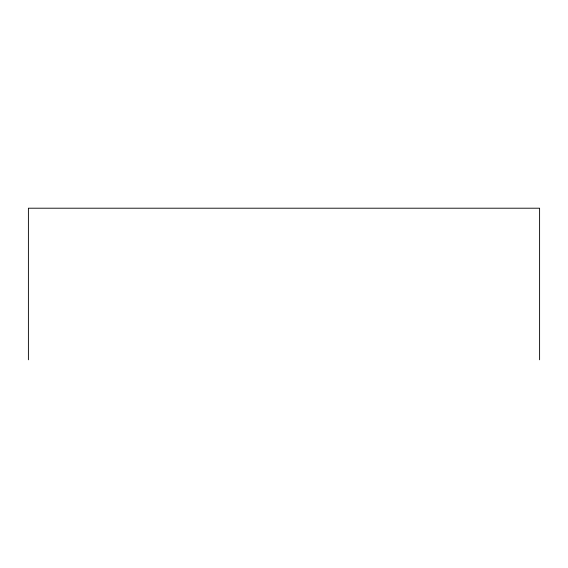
<?xml version="1.0" encoding="UTF-8"?>
<svg xmlns="http://www.w3.org/2000/svg" width="568" height="568" viewBox="0 0 568 568"><rect width="100%" height="100%" fill="white"/><g stroke="black" fill="none" stroke-linecap="round" stroke-linejoin="round"><path stroke-width="0.85" d="M539.6 359.792L539.6 208.207L28.4 208.207L28.4 359.792"/></g></svg>
